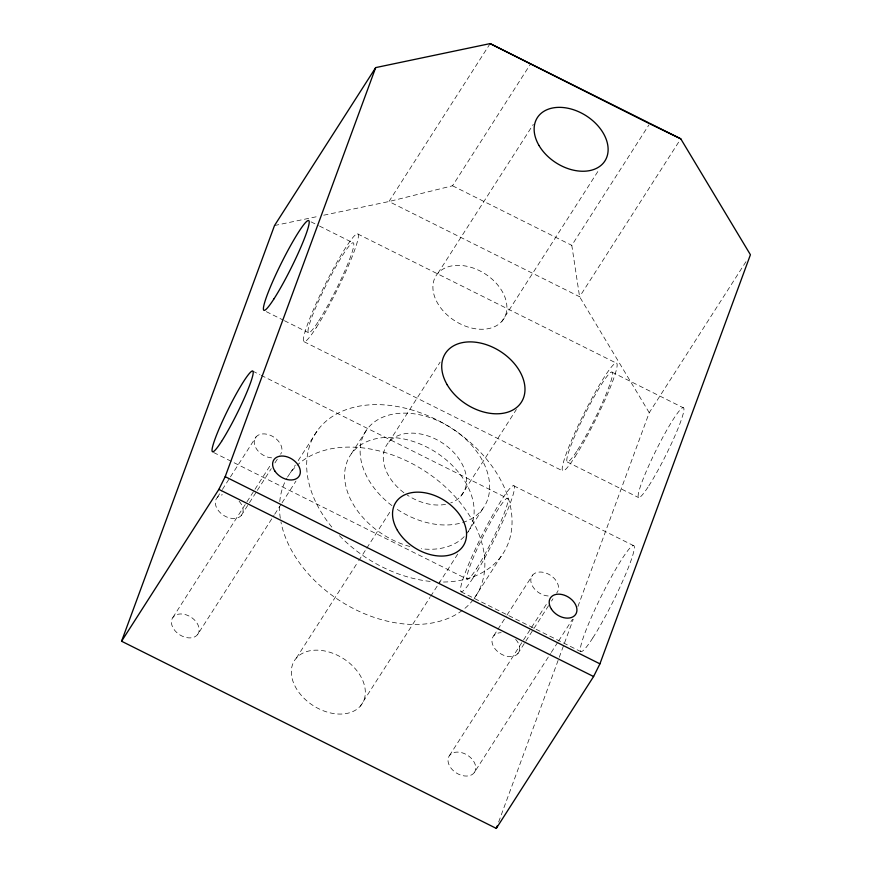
<?xml version="1.0" encoding="UTF-8"?>
<svg xmlns="http://www.w3.org/2000/svg" width="872" height="872" viewBox="0 0 872 872"><rect width="100%" height="100%" fill="white"/><g stroke="black" fill="none" stroke-linecap="round" stroke-linejoin="round"><path stroke-width="0.65" stroke-dasharray="4.36 3.27" d="M498.653 822.024L573.242 619.273M577.929 606.52L649.237 412.696L746.759 260.466M323.752 215.21L388.956 201.53L452.524 185.78L530.416 64.168M649.237 412.696L579.597 296.752L571.792 245.348L648.942 124.892M490.14 43.6L388.956 201.53L579.597 296.752L679.31 141.111M217.259 497.487L221.651 490.62M222.382 489.475L229.718 478.03M230.448 476.886L256.106 436.839M172.885 617.441L254.264 490.413M255.006 489.268L271.127 464.089M241.217 515.548L256.608 491.525M257.338 490.38L271.268 468.635M274.931 462.912L279.334 456.045M290.332 472.897L295.336 465.081M298.202 460.612L317.528 430.452M197.704 634.434A15.053 10.475 32.6 0 0 184.461 614.368A15.053 10.475 32.6 0 0 173.724 629.017A15.053 10.475 32.6 0 0 197.704 634.434L273.961 515.417M274.691 514.273L281.285 503.972M282.027 502.828L295.957 481.082M437.951 273.23L533.304 124.38M351.449 453.669L366.992 429.416M388.977 441.973L440.109 362.153M501.847 321.397A40.134 27.937 32.6 0 0 470.095 267.061A40.134 27.937 32.6 0 0 437.755 303.467A40.134 27.937 32.6 0 0 501.847 321.397L599.391 169.114M296.371 658.033L357.978 561.851M358.719 560.707L366.055 549.262M366.785 548.117L390.983 510.338M460.852 496.168L516.366 409.502M467.992 531.876L482.826 508.725M360.267 706.2A40.134 27.937 32.6 0 0 328.515 651.875A40.134 27.937 32.6 0 0 296.175 688.281A40.134 27.937 32.6 0 0 360.267 706.2L429.94 597.429M430.67 596.284L457.811 553.927M501.215 556.205L474.019 598.661A111.365 77.521 32.6 0 0 433.983 477.453A111.365 77.521 32.6 0 0 297.112 465.267M493.835 635.623L506.305 616.177M507.035 615.033L532.694 574.986M449.472 755.588L522.786 641.138M523.516 639.994L530.852 628.548M531.582 627.404L546.984 603.37M517.794 653.695L525.129 642.25M525.86 641.105L533.195 629.66M533.926 628.516L548.586 605.637M551.518 601.059L552.979 598.77M474.292 772.581A15.053 10.475 32.6 0 0 461.048 752.503A15.053 10.475 32.6 0 0 450.301 767.153A15.053 10.475 32.6 0 0 474.292 772.581L550.537 653.553M551.278 652.409L557.873 642.108M558.603 640.964L572.533 619.229M274.517 225.532L318.433 216.321M452.524 185.78L571.792 245.348M357.716 233.958L616.46 363.188M311.042 221.859L318.28 225.466M319.49 226.066L353.247 242.928M611.981 372.159L683.354 407.813M266.309 311.653L283.193 320.079M284.392 320.689L308.514 332.733M567.247 461.964L638.62 497.607M304.034 341.715L562.778 470.945M513.837 485.835L633.682 545.687M252.695 371.101L259.976 374.742M261.186 375.342L507.569 498.403M213.651 452.524L467.316 579.226M461.048 591.794L580.894 651.657M403.91 492.713A45.148 31.425 32.6 0 1 391.866 439.248A45.148 31.425 32.6 0 1 454.127 452.841A45.148 31.425 32.6 0 1 450.693 502.937M445.538 504.365A45.148 31.425 32.6 0 1 407.115 494.98M473.256 599.674A111.365 77.521 32.6 0 1 463.294 609.659M462.269 610.454A111.365 77.521 32.6 0 1 356.354 610.051A111.365 77.521 32.6 0 1 280.937 521.925M280.304 518.262A111.365 77.521 32.6 0 1 279.531 505.368M279.759 501.64A111.365 77.521 32.6 0 1 286.888 478.216M287.52 477.126A111.365 77.521 32.6 0 1 296.175 466.16M331.818 527.08A111.365 77.521 32.6 0 1 353.52 407.388A111.365 77.521 32.6 0 1 502.457 483.491A111.365 77.521 32.6 0 1 439.314 582.006M430.179 581.406A111.365 77.521 32.6 0 1 338.783 534.961M464.177 536.662A70.229 48.887 32.6 0 1 421.241 548.728M409.873 546.493A70.229 48.887 32.6 0 1 345.345 467.806A70.229 48.887 32.6 0 1 428.893 448.143A70.229 48.887 32.6 0 1 467.294 532.988M391.91 505.607A70.229 48.887 32.6 0 1 391.833 414.374A70.229 48.887 32.6 0 1 489.617 484.963A70.229 48.887 32.6 0 1 395.964 508.529M515.679 639.383A15.053 10.475 32.6 0 1 514.044 656.071A15.053 10.475 32.6 0 1 493.574 646.621A15.053 10.475 32.6 0 1 501.138 632.669M239.102 501.237A15.053 10.475 32.6 0 1 238.1 517.696A15.053 10.475 32.6 0 1 217.826 509.848A15.053 10.475 32.6 0 1 222.36 494.751M271.606 457.833A15.053 10.475 32.6 0 1 254.221 442.322A15.053 10.475 32.6 0 1 270.963 435.542A15.053 10.475 32.6 0 1 280.631 454.181M548.194 595.979A15.053 10.475 32.6 0 1 530.797 580.131A15.053 10.475 32.6 0 1 548.335 574.059A15.053 10.475 32.6 0 1 556.652 593.047M476.461 568.675A45.148 4.927 -63.5 0 0 508.071 500.256A45.148 4.927 -63.5 0 0 477.791 547.518A45.148 4.927 -63.5 0 0 476.461 568.675M473.038 577.962A59.198 6.453 -63.5 0 0 514.491 488.255A59.198 6.453 -63.5 0 0 474.793 550.232A59.198 6.453 -63.5 0 0 473.038 577.962M592.884 637.813A59.198 6.453 -63.5 0 0 634.336 548.117A59.198 6.453 -63.5 0 0 594.639 610.084A59.198 6.453 -63.5 0 0 592.884 637.813M574.964 456.874A60.201 6.562 -63.5 0 0 617.125 365.641A60.201 6.562 -63.5 0 0 576.752 428.675A60.201 6.562 -63.5 0 0 574.964 456.874M316.231 327.643A60.201 6.562 -63.5 0 0 358.392 236.41A60.201 6.562 -63.5 0 0 318.008 299.445A60.201 6.562 -63.5 0 0 316.231 327.643M318.672 321.005A50.162 5.472 -63.5 0 0 353.803 244.988A50.162 5.472 -63.5 0 0 320.155 297.505A50.162 5.472 -63.5 0 0 318.672 321.005M577.406 450.235A50.162 5.472 -63.5 0 0 612.547 374.219A50.162 5.472 -63.5 0 0 578.899 426.735A50.162 5.472 -63.5 0 0 577.406 450.235M648.79 485.889A50.162 5.472 -63.5 0 0 683.921 409.862A50.162 5.472 -63.5 0 0 650.272 462.389A50.162 5.472 -63.5 0 0 648.79 485.889"/><path stroke-width="1.31" d="M121.579 641.236L274.517 225.532L375.69 67.602L490.14 43.6L680.77 138.822L750.421 254.744L599.925 663.832L593.592 676.53L496.299 828.4L121.579 641.236L218.872 489.366L225.194 476.668L375.69 67.602M496.299 828.4L497.236 825.849M649.673 123.737L680.77 138.822M648.463 123.137L490.14 43.6M225.194 476.668L599.925 663.832M218.872 489.366L593.592 676.53M221.575 441.363A45.148 4.927 -63.5 0 0 253.196 372.944A45.148 4.927 -63.5 0 0 222.916 420.217A45.148 4.927 -63.5 0 0 221.575 441.363M447.194 384.781A45.148 31.425 32.6 0 0 519.287 404.946A45.148 31.425 32.6 0 0 483.568 343.819A45.148 31.425 32.6 0 0 447.194 384.781M551.475 609.223A15.053 10.475 32.6 0 0 575.466 614.651A15.053 10.475 32.6 0 0 562.222 594.573A15.053 10.475 32.6 0 0 551.475 609.223M274.898 471.076A15.053 10.475 32.6 0 0 298.889 476.504A15.053 10.475 32.6 0 0 285.635 456.438A15.053 10.475 32.6 0 0 274.898 471.076M274.059 298.725A50.162 5.472 -63.5 0 0 309.189 222.698A50.162 5.472 -63.5 0 0 275.541 275.225A50.162 5.472 -63.5 0 0 274.059 298.725M538.983 145.46A40.134 27.937 32.6 0 0 603.064 163.391A40.134 27.937 32.6 0 0 571.313 109.065A40.134 27.937 32.6 0 0 538.983 145.46M397.392 530.274A40.134 27.937 32.6 0 0 461.484 548.205A40.134 27.937 32.6 0 0 429.733 493.868A40.134 27.937 32.6 0 0 397.392 530.274"/></g></svg>
